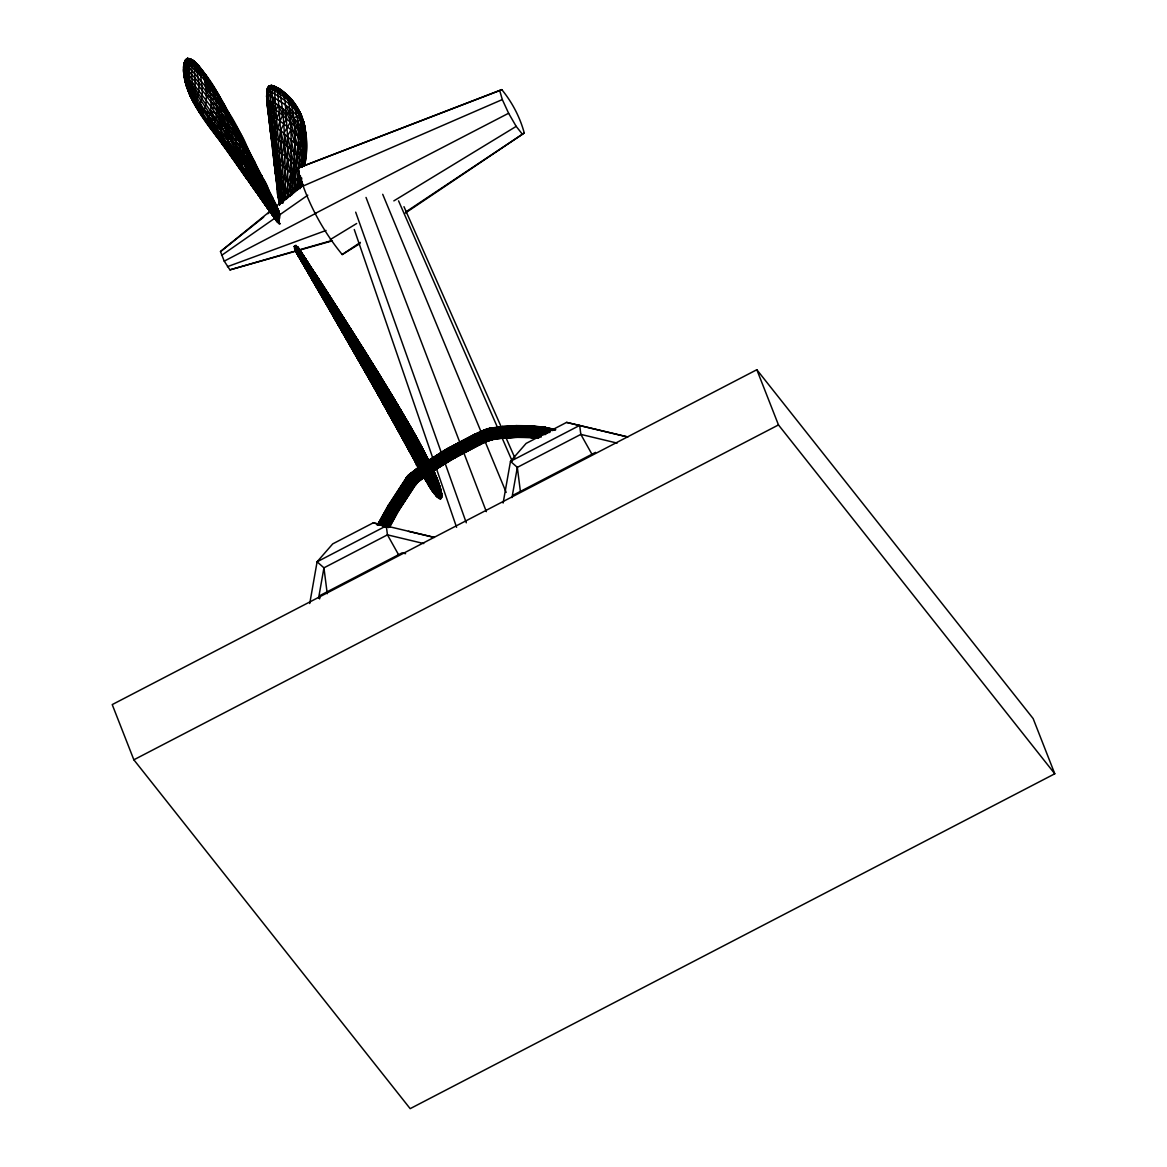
<?xml version="1.0" encoding="UTF-8"?>
<svg xmlns="http://www.w3.org/2000/svg" width="1167" height="1167" viewBox="0 0 1167 1167"><rect width="100%" height="100%" fill="white"/><g stroke="black" fill="none" stroke-linecap="round" stroke-linejoin="round"><path stroke-width="1.5" d="M282.983 203.073L271.298 138.479L266.966 101.806L267.272 88.882L268.775 86.125L271.459 85.41L277.994 87.89L282.268 91.055L285.113 100.916L287.52 136.028L287.797 197.559M272.64 87.189L273.049 86.168C303.405 98.889 310.539 136.247 304.499 165.656C311.37 135.97 302.895 95.709 270.554 85.585L267.637 87.846L266.689 91.857L279.526 203M280.27 204.094L268.454 100.406L268.629 87.598L271.459 85.41C289.285 92.033 301.888 110.15 305.258 128.56C301.465 110.705 283.698 98.028 268.104 90.515L267.068 90.822L266.601 96.146L267.389 100.8L274.974 126.926L281.918 203.131M276.973 208.003L247.564 148.165C227.915 118.582 215.268 81.194 185.903 59.517L184.065 63.995L185.29 60.217L187.537 58.35L190.717 58.904L193.153 61.909L194.378 66.534L195.458 92.733L193.649 95.621L190.352 96.409L186.312 86.052L183.423 71.26L184.182 62.566L187.537 58.35L193.459 60.567L197.909 64.841L217.821 93.783L247.564 148.165L278.038 209.287M270.642 127.291L273.589 153.592L273.661 147.13M300.298 188.616L300.882 177.895M266.601 96.146L271.298 138.479L272.64 137.283C285.813 142.389 296.841 153.986 304.208 165.889L304.981 137.764L302.968 119.997M424.044 476.355L435.276 494.472L437.523 497.113L441.709 497.448L440.426 498.732L437.523 497.113L435.831 494.239L433.628 483.867L427.501 473.379L430.492 479.141L429.354 485.53L424.89 479.126L426.553 476.005L435.67 490.665L441.768 496.004L441.111 498.484L439.244 498.542L436.4 496.179L430.9 488.958L428.172 483.255M385.708 527.265L396.299 508.185L413.381 481.971L429.062 469.411L452.84 454.882L486.318 437.99L501.256 435.306L514.676 434.489L541.065 436.035L542.305 429.077L544.158 427.326L545.718 427.72L530.795 426.218C527.995 428.552 527.426 438.544 532.327 437.042M279.424 204.75L276.112 175.546C284.354 174.671 288.862 185.407 294.959 189.652C294.128 159.937 306.761 123.79 289.095 97.255C299.861 127.962 292.494 161.877 292.392 193.707M290.072 194.801C290.875 166.195 292.319 137.458 289.533 108.925C289.431 99.808 285.827 90.122 276.112 87.729L277.994 87.89L282.268 91.055M428.26 459.871L411.265 428.012L391.251 394.213L339.626 311.604L339.247 313.573M279.949 223.714L203.116 113.855L192.54 96.292L186.808 79.692L185.436 65.469L186.997 59.823L188.573 58.686L193.459 60.567C213.736 82.186 225.844 110.457 240.796 135.78C242.546 146.123 246.062 158.989 240.548 168.442L239.716 168.34C221.934 139.573 193.882 115.081 185.713 81.267M304.456 164.591L305.769 142.33L305.185 132.527M184.05 74.542C188.485 106.868 215.166 130.456 231.839 157.18L232.714 157.282C238.827 147.159 234.99 133.184 233.327 121.981C220.796 101.66 211.942 74.776 191.286 61.618L189.871 59.838L190.717 58.904C219.498 85.95 233.152 124.563 252.189 158.318M440.966 494.254L440.47 488.389L433.57 470.505L439.157 484.261L441.709 493.845L441.768 496.004L439.901 498.309L433.045 490.315L424.452 475.786M272.378 138.144L272.888 151.929L279.569 204.954L278.636 199.542L279.496 203.233M299.511 188.47L299.058 169.959L297.031 189.929M278.957 223.276C258.067 192.599 235.501 162.665 214.772 132.163L223.408 145.802L225.26 146.794C231.795 135.241 228.134 119.34 225.333 106.81C213.094 91.143 201.468 73.156 184.824 61.88L183.496 67.234L183.788 71.61M207.522 77.751C210.25 91.449 214.261 108.896 206.924 121.324L204.984 120.259L198.58 109.246M488.958 439.273L488.506 440.849L486.318 437.99L484.349 429.923L475.144 434.27L477.274 440.251L480.323 444.496L480.366 443.037M204.05 118.523L210.41 127.845L212.379 128.924C223.422 105.366 211.898 75.432 191.928 60.071L190.119 62.653C184.59 99.764 212.948 129.231 232.714 157.282C225.8 141.557 209.885 131.652 203.204 115.956M279.774 215.341C251.503 166.633 228.44 112.893 189.185 71.814L185.903 59.517C179.849 73.857 187.274 89.509 193.707 102.258C203.16 94.556 197.413 72.69 194.597 61.72L193.153 61.909C188.777 79.385 195.079 98.451 202.139 114.439C209.666 102.346 205.363 84.899 202.883 71.391M294.055 246.645L348.087 334.054L345.724 337.38L392.681 419.42L408.961 449.922L411.134 445.444C379.319 376.051 338.926 311.005 297.731 246.893L338.328 310.393L333.368 302.822M299.598 249.592L379.392 374.738L379.29 376.503L376.503 371.937M418.18 467.136C411.761 461.651 418.515 454.226 424.525 452.854C388.596 385.27 341.027 313.923 297.57 246.879M271.371 133.709L271.255 126.926M301.757 181.541L301.407 186.793C295.528 176.83 286.396 166.473 275.412 162.388L274.245 163.395L276.054 176.29M305.214 155.065L305.141 146.327M299.204 168.165C299.365 146.721 306.25 120.945 292.961 102.098M433.949 471.176L437.567 480.162L441.768 496.004L441.666 495.216M209.476 124.942L246.85 178.959L248.483 179.806C260.825 140.93 218.083 110.281 204.488 77.343M277.235 188.646L266.966 101.806L268.454 100.406L275.237 103.104L282.268 108.108L286.688 118.275L280.605 130.441L290.743 173.299L284.135 199.645L282.618 197.996L281.13 176.377L278.271 163.044L281.32 141.586L277.673 90.384L275.076 86.46L271.459 85.41L268.775 86.125L267.068 90.822L268.629 87.598L272.742 85.935L279.088 88.911C286.79 124.388 283.975 162.228 285.813 198.565M301.465 167.129C302.559 147.626 307.009 126.007 297.322 107.948L283.917 94.6L271.152 86.416L268.775 86.125L270.19 86.606M304.208 165.889L305.987 148.982L305.112 139.15M304.324 164.897L304.82 160.083M184.065 63.995L185.29 60.217L187.537 58.35L187.522 63.164L189.156 67.934C229.476 109.246 251.503 164.635 279.803 214.174M475.144 434.27L476.296 434.678M290.014 196.406L281.918 187.814L274.012 149.609L274.974 126.926L271.999 95.986L272.932 87.481L276.346 87.51L286.528 95.344M393.279 398.837L366.015 353.47L315.528 274.026L295.995 245.449L388.523 394.65L426.903 462.57M480.41 444.467L455.13 457.741L450.973 451.644L449.922 447.88C449.966 443.883 374.388 501.051 424.948 462.482L409.996 474.021M424.948 462.482L431.352 472.285L455.13 456.997M484.13 430.317L488.754 428.902L487.47 429.631L488.098 434.576L490.198 439.186L491.774 439.434M300.517 176.027L299 188.441M418.661 444.043L418.953 441.709L391.251 394.213L295.995 245.449M298.183 188.223L296.681 167.231L284.894 155.897L277.163 150.47L280.605 130.441L271.342 125.905L269.956 127.174L271.692 137.618L271.342 125.905L267.695 108.852L266.878 97.751L267.856 99.895L267.228 103.382M270.219 117.925L270.16 128.603L271.021 130.529M300.809 185.174L301.757 178.084M403.738 416.575L402.148 412.301L378.633 374.286L375.628 375.322L294.74 246.077M302.165 181.527L301.407 186.793L302.238 182.154M297.322 246.864L327.344 292.757C362.733 347.868 398.443 402.951 428.727 461.111M279.015 223.831L276.054 219.236L274.668 212.35L250.526 162.125L228.455 136.802L195.502 89.509L191.242 85.629L186.53 85.614L190.352 96.409L201.191 114.322L277.542 222.27M194.014 102.39L192.453 100.45L196.319 107.306L198.011 108.137L190.848 96.686L184.897 80.873L186.808 79.692L190.25 80.975C188.018 90.749 192.686 100.231 198.011 108.137C205.713 96.846 200.987 79.662 198.944 66.709L205.523 74.951L204.517 74.776M193.182 86.869L192.686 90.195L200.812 104.505L278.913 219.907L242.955 162.607L193.751 89.932M284.894 155.897L281.13 176.377L275.879 110.106L278.577 105.336L282.837 115.095C268.541 142.447 279.482 174.087 280.97 203.131M278.271 163.044C274.872 138.071 268.002 111.376 271.152 86.416L280.036 90.384M186.647 60.611L186.91 59.079L185.13 61.72M280.27 164.168L284.471 144.037M406.627 479.17L406.262 477.872L409.967 479.433L415.583 484.961L417.567 481.956L415.262 479.185L409.967 473.817L407.823 476.209L410.682 474.385M418.69 466.742L358.546 359.494L296.622 252.67L382.47 401.988L359.509 360.909L347.795 340.443L401.39 436.079L382.572 402.498C382.484 398.443 387.619 393.25 391.543 394.563L425.386 454.196L411.265 428.012C407.137 426.553 400.879 432.636 401.711 437.027L418.034 466.61M309.736 603.499L317.103 561.794L332.726 543.88L373.207 522.86L386.277 525.865L387.444 534.851L398.472 554.544M318.591 598.073L323.945 567.833L387.444 534.851L423.752 543.545M319.612 598.904L320.239 595.389L402.119 552.852L405.591 553.698M503.123 503.035L510.49 461.344L526.113 443.416L566.593 422.396L627.51 436.881M511.977 497.609L517.331 467.369L580.83 434.387L617.139 443.095M428.479 472.941L431.513 479.083L433.088 487.135L434.955 487.689L435.189 485.034L431.863 472.606L439.463 490.592L441.111 498.484L439.901 498.309L440.98 490.519L436.137 476.457L435.145 479.768L430.492 479.141L426.903 474.531L434.955 487.689L439.463 490.592L441.709 493.845L438.384 482.088L433.307 470.651L431.863 472.606L429.675 472.868L436.808 489.513L438.136 496.894L440.426 498.732L441.709 497.448M401.506 435.379L358.75 360.53C357.992 357.131 363.55 351.792 366.423 354.097L401.258 412.068L379.392 374.738L352.113 332.099L349.269 332.712L348.67 333.339L384.264 398.035L419.843 467.471M268.439 92.66L266.966 93.491L267.272 88.882M411.353 428.61L401.871 411.936L396.24 414.227L392.681 419.42L323.186 294.77L323.726 290.743L299.088 249.636L312.785 270.642M352.113 332.099L352.726 333.383L345.024 321.509M431.396 472.285C434.343 466.946 403.126 494.487 421.652 478.164C454.386 455.961 490.052 429.864 532.094 437.246M366.248 355.191L352.93 332.61L298.679 248.25M417.567 481.956C416.371 488.054 410.448 471.745 406.787 477.887L388.567 505.851C389.559 502.671 400.689 509.571 397.466 511.394L415.321 483.999M286.659 198.842L290.408 185.115L291.677 195.064M287.986 170.63L282.618 197.996L281.378 197.69L278.636 199.542M287.928 158.566L281.918 187.814C272.392 184.226 280.065 199.747 279.336 204.444M416.502 483.853L417.698 482.131M195.502 89.509L189.127 91.055L186.53 85.614L184.036 74.863L185.874 74.425L189.565 76.249C186.924 82.857 188.325 90.486 191.548 96.628L185.276 82.157M491.351 428.814L489.527 428.639L489.148 433.205L490.767 438.442L492.824 439.346L490.621 439.638M345.87 338.022L333.047 315.601L336.534 310.962L339.699 311.706L361.785 347.766M231.65 118.275L230.76 117.488L272.567 197.879L276.039 206.836L276.098 211.752L274.668 212.35L256.813 190.381L222.503 144.197L221.672 141.834L276.477 220.767L266.091 205.173L276.477 220.767L272.874 214.407M346.132 338.561L358.575 360.063L312.698 279.642L315.513 284.237M282.487 202.956L272.742 150.703L272.903 126.109L268.118 107.875L273.093 108.575L279.176 112.324L276.667 118.523C287.622 126.999 300.721 135.795 305.987 148.982L305.579 149.945M280.634 92.222L277.338 88.896L272.932 87.481L270.19 88.036L268.104 90.515L267.01 95.125L269.737 90.88M268.06 94.76C284.267 102.346 303.012 115.81 305.944 134.57L305.754 147.494L303.026 128.428L293.924 118.363L282.268 108.108M190.25 80.975L192.526 82.682C189.317 88.882 192.73 96.102 194.51 102.258L187.333 88.254M304.981 158.493L304.85 145.481L300.546 125.365L302.37 122.579M504.655 437.071C500.599 440.484 498.645 427.545 502.714 426.509L489.804 428.274M377.277 525.31L388.523 505.005M377.539 524.917L388.801 504.859M377.933 524.771L389.238 504.815M379.275 523.079L380.996 519.986M382.718 516.908L384.424 513.816M378.473 524.727L389.515 504.83L408.523 476.136M378.808 524.742L389.836 504.888L408.771 476.282M379.173 524.8L390.186 504.961L409.048 476.457M379.581 524.873L390.566 505.063L407.998 478.324C429.398 457.522 457.741 444.963 484.188 431.848C505.559 426.218 528.709 426.772 550.255 431.25M379.858 524.946L390.843 505.165L408.26 478.455C429.631 457.741 457.858 445.196 484.247 432.126C505.53 426.538 528.607 427.093 550.08 431.557M380.325 525.062L391.281 505.326L408.654 478.66C429.981 458.091 458.062 445.575 484.334 432.578C505.53 427.049 528.461 427.589 549.832 432.023M380.807 525.223L391.747 505.501L409.092 478.893C430.36 458.471 458.281 445.998 484.451 433.059C505.53 427.589 528.345 428.114 549.599 432.534M381.288 525.398L392.214 505.705L409.529 479.156C430.754 458.864 458.529 446.421 484.582 433.541C505.034 428.231 527.134 428.697 547.79 432.709M381.784 525.588L392.695 505.938L409.967 479.433C431.148 459.273 458.777 446.859 484.728 434.051C505.078 428.8 527.076 429.237 547.629 433.234M382.28 525.792L393.162 506.186L410.419 479.71C431.557 459.696 459.039 447.297 484.888 434.547C504.625 429.427 525.923 429.879 545.893 433.438M382.776 526.025L393.644 506.434L410.857 480.016C431.95 460.134 459.302 447.749 485.064 435.058C504.713 429.996 525.909 430.419 545.791 433.964M383.257 526.273L394.11 506.711L411.309 480.337C432.359 460.557 459.579 448.201 485.253 435.568C504.815 430.55 525.909 430.973 545.704 434.503M384.57 525.019L394.577 506.989L411.747 480.658C432.767 460.994 459.856 448.653 485.457 436.079C504.421 431.148 524.844 431.644 544.085 434.693M384.206 526.798L395.03 507.28L412.17 480.979C448.07 451.191 492.124 423.49 540.934 434.547M384.862 526.696L395.467 507.572L412.593 481.315C448.405 451.658 492.284 424.015 540.948 435.058M385.3 526.973L395.89 507.878L413.001 481.635C448.755 452.11 492.459 424.525 540.992 435.554M386.102 527.557L396.678 508.491L413.745 482.307C448.989 452.986 493.16 425.503 541.152 436.487M387.342 526.259L397.028 508.797L414.095 482.627C449.295 453.394 493.364 425.94 541.269 436.91M387.677 526.55L397.363 509.089L414.416 482.934C449.207 454.328 492.401 426.699 539.694 437.129M387.984 526.842L397.655 509.395L414.708 483.24C449.105 455.232 491.438 427.472 538.147 437.304M388.159 527.032L397.845 509.585L414.883 483.444C449.266 455.451 491.584 427.691 538.279 437.523M388.407 527.309L398.078 509.862M391.616 521.941L396.634 512.897M388.596 527.586L398.283 510.139M389.72 526.463L398.428 510.373M389.647 527.134L398.574 510.781M304.004 125.423L304.85 129.508C303.887 109.508 284.996 95.811 268.629 87.598L267.637 87.846L269.723 85.92L272.742 85.935L275.529 88.196L274.668 93.404L275.879 110.106L272.407 101.558M518.017 426.626C513.101 423.052 512.619 438.267 517.681 437.012L502.729 437.917M267.549 90.53L266.966 93.491M388.407 505.267L406.262 477.872M388.465 505.632L406.568 477.857M397.159 511.336L415.116 483.722M397.757 511.409L415.467 484.232M397.991 511.394L415.583 484.436M398.195 511.365L415.642 484.611M278.417 194.13L276.112 175.546L281.524 203.321M269.752 95.052L271.94 91.857M286.163 111.288L290.568 121.718L283.975 133.038L290.991 161.411L294.959 189.652M406.072 478.149L407.881 475.903M406.16 478.47L408.129 475.961M414.416 484.859C434.474 464.437 462.424 452.956 487.602 440.09C504.042 435.699 521.664 436.181 538.483 437.815M414.708 484.947L417.407 481.723M415.175 485.049L416.415 483.415M415.35 485.049L416.488 483.576M432.738 484.772L433.628 483.867L430.842 472.825L436.575 485.691L439.988 496.85L434.328 493.699L428.129 484.524M435.67 490.665L436.808 489.513L435.145 479.768L440.47 488.389M410.157 473.933L407.823 476.209L410.303 474.05M408.012 476.559L410.478 474.196M408.377 477.04C442.891 450.156 483.357 421.185 529.701 427.72C597.708 436.137 493.014 420.631 484.101 431.104M416.167 483.824L417.801 482.277M299.904 119.515L297.454 121.951C302.326 135.343 305.71 149.799 303.42 164.066C303.42 144.868 298.212 125.978 289.533 108.925M191.694 60.99L193.459 60.567L196.829 63.733L205.523 74.951M409.427 448.434L371.164 380.384L294.492 248.498C338.488 320.312 379.144 394.227 423.461 465.735L411.951 444.481L412.885 443.664L418.676 441.286L429.062 461.067M410.098 474.167L425.226 462.715M410.39 474.575L425.24 463.372L450.112 448.084M410.594 474.823L413.176 472.65M415.379 470.068L422.075 478.645L417.319 482.102M431.279 471.847L417.494 482.248L431.382 472.154M332.391 240.81L229.957 269.854L224.239 261.145L220.49 251.576L269.519 211.679M276.521 205.975L303.143 184.328M263.669 217.12L220.49 251.576M267.899 213.707L270.715 211.431M303.143 185.32L280.591 203.481L277.6 187.887L278.709 199.601M305.389 258.447L349.94 332.23L374.767 375.876L371.937 378.823L370.946 381.682L334.229 317.57M293.924 118.363L296.826 116.102M415.248 469.893L449.762 447.72M221.584 255.383L275.091 218.025M278.067 215.953L307.782 195.195M359.932 243.597L342.223 254.552C321.611 229.418 306.002 199.674 297.541 168.267L501.781 89.626C512.153 102.258 520.001 117.225 524.26 133.009L405.153 213.167M342.223 254.552L360.37 242.386M405.737 211.986L524.26 133.009M530.795 426.218L532.969 426.582M424.905 462.628L449.426 447.515M424.948 462.745L449.631 447.603M430.915 471.876L454.649 457.376L480.498 443.65M431.075 472.052L454.809 457.537L480.527 443.898M431.192 472.168L455.232 457.668M330.334 239.541L356.664 223.51M393.833 200.884L516.193 126.386L522.174 133.928M449.339 447.588L475.348 433.876M449.339 447.836L475.582 433.949M449.368 448.026L475.728 434.066M449.441 448.259L475.903 434.212M449.528 448.522L485.487 430.638M454.94 457.654L480.527 444.102M224.239 261.145L315.965 213.255M315.236 213.444L508.608 113.257L502.306 99.574L499.709 90.545L501.781 89.626M386.277 525.865L317.103 561.794L323.945 567.833L327.241 593.726M513.611 494.939L595.506 452.388M756.829 369.72L112.222 704.591L133.855 759.805L410.171 1108.65L1054.778 773.779L1033.145 718.566L756.829 369.72L778.477 424.934L1054.778 773.779M133.855 759.805L778.477 424.934M341.975 329.327L347.358 338.634L295.193 250.555M229.957 269.854L293.471 251.532M475.159 434.109L484.728 429.937M475.144 434.474L485.078 430.185M475.173 434.722L485.268 430.39M479.768 444.16L491.847 439.2M479.943 444.306L488.958 440.411M480.22 444.481L488.9 440.586M302.72 186.209L502.306 99.574M440.295 492.095L439.157 484.261M279.555 90.122L284.019 92.849L290.145 99.18M297.541 168.267L499.709 90.545M304.704 142.724L306.177 141.353L304.733 130.996L303.026 128.428L304.062 125.102L305.929 139.821L297.818 128.822L279.176 112.324M273.122 149.93L277.163 150.47M227.434 266.674L326.045 230.453M484.349 429.923L488.054 428.625M484.188 430.142L488.375 428.668M484.101 430.535L490.928 428.377M484.086 430.798L488.958 429.106M488.2 440.688L491.686 439.623M488.506 440.849L491.453 439.871M295.951 111.215L297.775 110.588M298.694 250.03L330.013 241.073M279.73 218.039L271.152 199.192L279.161 212.044L277.323 207.857L260.868 175.429C268.862 185.32 272.305 198.536 270.204 210.95L277.644 222.314M487.791 428.77L490.519 428.143M487.689 428.916L490.709 428.231M487.47 429.631C508.972 425.824 531.437 425.328 552.764 430.492M490.986 439.886L492.678 439.492M273.049 86.168L279.088 88.911M359.057 360.822L360.078 360.807L358.386 357.861M291.356 100.522L300.43 113.739L303.42 122.623M494.706 438.675L497.973 438.238M491.555 439.405L504.173 437.829M491.963 439.638L503.984 437.99M489.659 428.435L503.152 426.743M489.527 428.639L501.62 427.166M489.396 428.887L517.798 426.32M372.448 382.557L371.077 382.149M502.291 426.495L516.66 425.619M501.898 426.67L517.127 425.736M501.533 427.034L517.579 426.072M502.948 438.048L517.462 437.173M503.385 438.179L517.025 437.348M396.488 425.547L394.081 421.17L392.666 420.66L365.111 370.143M554.894 429.441L530.562 426.436M401.711 437.027L393.425 421.199L402.878 437.202M516.441 425.634L531.787 425.867M516.004 425.809L532.517 426.13M515.785 425.97L532.75 426.32M515.581 426.188L531.291 426.553M515.391 426.436L530.329 426.684L553.07 430.2M516.106 437.1L531.86 437.406M516.573 437.333L531.364 437.596M271.503 213.109L275.908 219.513L272.115 213.123M245.406 146.502L247.564 148.165M426.276 477.42L435.962 492.912L437.8 492.999L438.179 484.932L432.563 472.008L439.492 485.545L431.863 472.606M398.954 430.798L409.238 450.827L410.434 451.075M531.539 425.882L544.96 427.297M531.043 426.057L545.47 427.53M530.154 437.144L538.716 438.077M530.387 437.348L536.791 438.077M530.868 437.567L536.28 438.165M294.93 107.262L296.549 107.481L299.788 111.813L302.326 117.167L302.122 119.092L300.43 113.739L295.587 105.438M222.576 104.213L224.429 105.205L229.972 115.941L216.858 92.864L217.821 93.783L206.428 76.249L209.972 81.719M415.35 462.103L418.311 465.954M230.249 154.19L254.61 190.002L279.001 218.419L264.836 187.639L261.598 175.692M544.697 427.253L555.448 429.573M544.158 427.326L555.711 429.719M543.88 427.443L554.485 429.806M543.603 427.603L554.69 430.098M627.802 436.998L566.593 422.396M408.465 531.306L434.416 537.447M373.207 522.86L434.124 537.345M281.043 91.041L284.836 93.054L290.379 99.21M189.025 59.313L192.453 60.276L188.573 58.686L187.522 63.164L187.085 70.385L188.339 80.056L191.373 90.515L196.508 100.858L279.292 221.657M415.569 462.424L382.572 402.498M272.392 200.928L273.355 200.607L272.567 197.879M189.565 76.249L194.801 81.048L205.888 94.979L215.53 100.099L220.986 105.088L249.592 155.386L279.161 212.044M205.713 90.238C236.376 108.166 243.655 148.515 262.079 176.771C249.534 155.328 240.635 130.937 221.803 113.899L218.754 95.461L209.141 83.747L203.773 74.002L191.286 61.618L192.088 64.637M421.987 465.4L372.506 378.035L322.588 294.828L320.75 294.142L295.645 251.27M253.706 161.279L256.156 166.079L257.907 175.181L257.747 185.568L256.244 190.95L274.639 218.025M192.526 82.682L210.687 106.285L216.041 109.465L221.993 118.465L250.745 165.495L279.672 216.654M279.92 223.874L273.909 217.266L246.208 177.209L250.103 182.781M205.888 94.979L210.673 101.66L221.467 109.377L227.507 115.956L240.796 135.78M193.066 61.822L195.808 63.499M424.89 479.126L426.436 480.235L424.7 477.143M327.373 292.494L316.578 276.112L311.881 272.115L294.317 246.281L323.726 290.743L327.344 292.757L339.699 311.706C325.622 289.08 311.078 266.645 294.711 245.814M423.388 476.063L432.534 490.607L433.088 487.135M189.623 94.133L191.023 95.096L188.806 91.114M204.852 110.457L210.162 114.264M431.79 490.096L438.033 497.536L430.112 487.646L425.532 479.652M189.156 67.934L185.436 65.469L183.598 65.906L184.036 74.863L190.352 96.409M280.605 130.441L297.76 145.875L305.171 156.145M209.564 117.181L215.501 121.864L210.527 110.559L216.041 114.016L243.276 156.349L279.496 217.893M350.071 329.021L299.802 250.015M438.384 482.088L433.015 471.278L438.296 483.546M430.9 488.958L433.045 492.022L431.557 488.2M434.328 493.699L433.905 491.745M239.22 132.425L238.389 131.74L246.85 147.057M194.977 64.185L199.82 68.299M297.322 107.948L300.43 113.739M208.791 119.326L221.497 130.485L220.242 135.401L218.492 137.37L216.551 136.32L204.094 117.4M430.156 480.454L435.189 485.034L437.625 485.705L441.141 491.424M243.276 156.349L257.747 185.568L241.977 166.735L228.134 140.186L207.886 120.712M275.529 88.196L277.673 90.384M301.99 253.779L336.534 310.962L294.609 248.44L322.588 294.828L358.546 359.494M339.116 324.98L297.001 252.699M278.913 219.907L261.816 200.257L278.082 222.707M295.28 250.642L349.94 332.23M202.256 114.906L199.411 111.769L212.379 128.924L226.938 144.898L240.548 168.442L270.073 205.027L250.745 165.495M279.176 221.788L269.402 210.585L263.552 201.424L264.836 187.639L278.636 210.585M435.962 492.912L438.238 495.494L439.492 494.239L440.003 487.996L434.284 472.329M197.573 108.093L194.787 103.367L197.631 107.772M228.353 124.373L242.094 141.674L255.456 163.803M225.26 146.794L209.462 126.109M197.909 64.841L200.841 68.503M292.217 101.602L297.848 109.319L292.334 100.916M231.839 157.18L240.548 168.442M205.567 76.161L209.797 81.69M284.019 92.849L287.053 96.905M267.17 207.843L271.371 213.459L266.091 205.173M425.97 478.528L430.04 483.969M260.62 197.194L266.309 206.253L238.228 165.67M237.251 164.168L266.309 206.253M214.772 132.163L216.741 134.92M295.572 251.109L311.793 278.154L304.879 266.164L307.636 270.569M211.869 85.76L215.866 91.449M250.526 162.125L268.658 190.396L277.323 207.857L269.665 193.328L257.907 175.181L279.001 218.419M224.516 145.904L228.324 151.331M230.278 154.117L236.259 162.738L234.64 159.85M210.687 106.285L216.041 114.016L228.134 140.186M238.258 165.612L245.274 175.779L242.663 171.491M260.868 198.886L252.451 184.969M210.673 101.66L216.041 109.465L242.532 164.955M199.513 110.588L202.27 114.614M421.754 465.356C378.385 394.636 338.926 321.392 295.499 250.613M300.619 252.597L303.522 256.828M190.031 95.723L194.043 102.112M261.51 198.39L264.267 202.46M253.356 186.312L256.054 190.323M416.356 459.346L421.214 466.581M411.134 445.444L418.311 456.122M273.122 214.626L276.127 219.104M363.433 353.791C386.467 388.728 410.74 423.154 428.756 461.053M298.912 248.848L325.608 290.86L322.836 286.688M323.186 294.77C359.538 349.371 393.921 405.357 424.788 463.255M312.668 271.255L305.448 259.657L308.176 263.975M435.276 494.472L436.4 496.179L436.254 495.275M338.955 311.472L365.534 353.338M320.983 283.887L315.469 275.47L317.366 278.49M218.754 97.08L220.651 99.983M314.711 273.632L326.848 293.603M420.791 467.777L415.933 460.338L385.008 397.188L349.269 332.712L312.902 277.906L296.681 250.817M434.795 494.093L430.813 487.777M228.455 136.802L275.222 211.84M299 248.819L304.149 257.119L299.656 250.176M331.413 299.817L326.512 292.29L338.328 311.151M330.655 299.452L332.566 302.37M334.477 305.287L337.336 309.678M343.098 318.533L341.172 315.571L343.054 318.737M299.088 249.636L306.425 261.014M298.898 249.475L304.514 258.213M302.428 256.302L389.37 394.3L427.691 462.059M339.524 311.72L366.307 353.718M295.616 245.654L303.362 257.003M296.506 250.963L298.271 253.75M248.483 179.806L255.485 190.79M295.149 245.814L311.881 272.115L312.902 277.906L322.588 294.828M431.265 489.25L423.183 476.121M309.999 266.849L312.741 271.152M299.846 257.207L302.691 261.714L300.036 257.192M279.599 214.115L276.696 209.506L279.686 216.143M320.21 283.027L322.107 286.046M294.317 246.281L348.67 333.339M314.74 272.903L338.357 310.393M339.261 311.866L352.726 333.383M364.921 353.353C387.677 388.538 408.8 424.788 427.574 462.132M278.082 187.493L278.402 190.644L276.302 177.997L277.09 182.738M344.951 321.8L347.81 326.41M254.362 188.062L260.095 197.296M355.439 337.744L361.741 347.926M416.809 441.491L428.712 461.286M310.378 274.989L312.187 277.936L310.466 274.989M216.858 92.864L224.429 105.205M256.156 166.079C247.171 146.852 228.805 133.957 221.803 113.899L221.497 130.485L215.88 118.217M247.419 177.938L250.205 182.46M210.862 83.076L215.997 91.464M352.93 332.61L382.864 381.711M367.182 356.723L369.983 361.289M372.769 365.855L374.636 368.889M428.8 461.271L409.865 427.487L428.318 461.578M411.951 444.481L373.177 377.247L303.362 262.867M317.38 287.301L319.247 290.379M192.467 63.383L197.413 72.281M196.596 66.052L200.491 72.471M423.242 453.394L428.216 461.621M375.628 375.322L407.195 428.595L425.897 462.92M322.851 297.833L312.814 280.474L324.82 300.43M326.643 303.435L328.467 306.425M330.276 309.415L332.099 312.42M385.781 387.254L388.567 391.864M341.858 329.532L347.358 338.634M371.369 382.47L408.961 449.922L392.943 418.617L346.015 336.227M345.768 336.752L295.309 250.642M417.582 441.214L424.525 452.854C403.315 410.74 375.453 372.492 351.457 331.997M226.5 148.034L228.353 151.126M266.193 204.181L267.972 207.157M241.481 138.465L254.858 162.344M295.382 245.493C307.227 268.746 319.831 291.94 333.237 314.594M309.488 274.96L295.236 250.336M367.313 356.154L374.695 368.67M376.533 371.806L379.29 376.503M355.381 337.89L357.16 340.895M296.506 251.182L298.271 254.187M333.368 316.432L345.724 337.38L310.889 277.717M379.508 375.205L391.572 395.73M303.566 263.188L307.869 270.569M508.608 113.257L516.193 126.386M330.276 309.065L332.084 312.202M323.011 297.439L358.75 360.53M230.074 154.875L230.949 156.378M402.134 413.556L408.508 424.613M367.153 356.781L369.881 361.507M409.238 450.827L416.079 462.686L411.849 453.978M384.556 384.672L386.262 387.619M241.861 139.092L254.289 161.557L277.046 207.507M349.05 341.595L350.742 344.557M423.694 463.693L396.24 414.227L348.087 334.054L383.637 398.895L409.121 449.251M300.502 252.655L302.195 255.631M335.294 313.237L392.943 418.617M363.608 367.022L361.843 363.914L363.433 367.036M310.947 276.273L332.96 314.915L296.418 251.153M334.9 313.967L382.761 400.573M418.209 441.126L400.733 411.791L415.919 441.885L424.934 463.182M250.38 155.371L252.043 158.318M376.883 390.405L378.648 393.542M591.859 454.08L580.83 434.387L579.663 425.415L510.49 461.344L517.331 467.369L520.409 491.54M304.616 266.28L312.041 279.526M395 401.944L396.722 405.037M398.443 408.144L400.15 411.251M415.379 461.68L418.705 467.442M390.143 394.096L408.173 428.085L423.84 463.605M409.88 447.486L420.995 467.85M264.325 182.883L267.462 188.646L261.233 175.342M402.207 437.217L416.079 462.686M352.565 348.189L359.509 360.909M299.306 257.046L303.435 264.603M421.433 466.625L374.767 375.876M406.233 443.372L407.91 446.45M414.416 458.427L416.021 461.359M271.021 196.289L277.09 207.711M273.924 202.635L276.915 208.193M256.215 165.962L260.401 173.766M375.803 388.844L383.33 402.994M260.868 175.429L275.602 204.21M388.523 394.65L406.204 429.223M197.121 68.941L200.928 76.176M250.176 176.45L235.661 147.888M388.699 412.082L392.637 419.682M430.492 479.141L432.315 482.657M425.328 455.086L428.26 460.834M394.081 421.17L397.334 427.589M411.236 429.354L414.212 435.233M258.476 170.718L260.081 173.854M407.195 428.595L389.37 394.3L376.474 374.87L405.241 429.952M250.511 174.277L235.763 144.256M405.926 443.343L409.734 451.031M273.924 202.752L276.885 208.776M223.495 104.344L229.082 115.737M285.638 105.526C295.499 124.577 301.917 145.715 302.093 167.275M276.754 206.603L256.842 168.894L242.969 148.982L228.586 132.921L215.866 104.767M230.76 117.488L236.828 130.077M192.453 100.45L202.139 114.439L200.286 113.447L195.56 105.774L206.924 121.324L227.609 142.885L241.306 167.902L264.355 195.954L243.203 152.731M418.953 443.168L421.243 447.982M427.02 481.49L428.8 485.239M205.027 81.267L210.177 92.193M304.733 130.996L305.696 133.053M267.958 110.398L270.248 124.052M271.999 95.986L275.237 103.104M403.972 206.676L501.81 428.274M505.486 436.618L515.041 458.266M398.56 200.855L497.667 427.822M502.043 437.844L512.24 461.213M199.951 106.43L203.116 113.855M274.945 165.889L273.968 159.018M382.718 194.305L481.052 431.775M485.239 441.885L506.157 492.401M422.381 453.846L426.028 462.861M200.812 104.505L204.035 112.543M366.015 197.442L460.323 443.708M463.576 452.198L486.347 511.642M436.137 476.457L437.567 480.162M191.767 66.942L189.871 59.838L188.427 60.932L189.477 64.827M440.936 491.803L441.709 493.845M270.146 100.654L276.667 118.523L271.794 116.189L269.139 116.364L270.35 126.269M355.687 212.161L441.855 454.138M444.904 462.73L466.289 522.801M354.272 229.52L432.928 458.456M436.473 468.784L456.589 527.309M290.568 121.718L297.76 145.875L300.561 167.45M268.454 100.406L277.556 128.355M183.919 75.87L187.172 85.366L186.808 79.692L189.185 71.814L184.226 69.524L183.89 73.069M291.108 139.252L296.681 167.231M305.214 131.185L305.944 134.57M279.992 204.385L279.044 199.484L279.409 202.956M303.887 121.849L304.12 123.191M278.942 197.296L279.467 200.476L279.117 197.194M277.877 187.479L278.402 190.644M290.743 173.299L293.311 192.876M298.84 168.238L294.565 142.578L290.919 129.858L287.52 136.028L293.953 164.343L296.724 190.075M268.425 87.146L268.629 88.794M274.245 163.395L278.869 199.674M439.157 497.74L439.244 498.542M272.888 151.929L271.911 138.465M275.135 167.61L275.908 174.525M273.034 148.472L273.589 153.592M274.172 158.858L274.756 164.124M268.556 108.983L268.906 112.47M274.61 162.724L275.762 176.071M281.32 141.586L284.135 199.645M184.255 65.279L185.684 79.75L187.085 70.385L184.824 61.88L183.555 70.064L184.707 74.396L185.422 69.626L184.255 65.279M365.344 353.747L363.55 350.829L365.359 353.718"/></g></svg>
